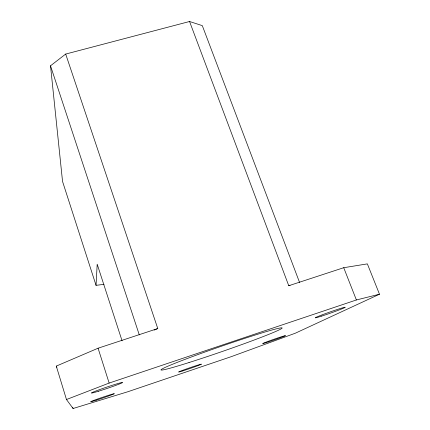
<?xml version="1.0" encoding="UTF-8"?>
<svg xmlns="http://www.w3.org/2000/svg" width="430" height="430" viewBox="0 0 430 430"><rect width="100%" height="100%" fill="white"/><g stroke="black" fill="none" stroke-linecap="round" stroke-linejoin="round"><path stroke-width="0.64" d="M104.012 284.337L96.051 285.348L97.191 264.208L122.072 340.813M96.051 285.348L62.543 181.455L50.514 65.79L65.688 54.067L189.56 21.5L202.304 25.639L299.549 282.419M189.56 21.5L288.75 285.724L343.731 267.707L367.365 263.875L379.486 294.217L295.302 333.212L231.286 356.653L127.737 391.778L73.095 408.5L66.473 399.529L56.282 366.102L98.078 348.214L157.778 328.552L65.688 54.067M154.166 330.079L157.778 328.552M66.473 399.529L109.145 383.065L356.389 299.968L379.486 294.217M288.75 285.724L290.003 285.493M56.282 366.102L56.884 367.29M343.731 267.707L356.389 299.968M50.514 65.79L139.293 334.9M98.078 348.214L109.145 383.065M72.708 407.237L73.095 408.5M189.033 362.533A64.151 2.623 -19.1 0 0 282.032 328.219A64.151 2.623 -19.1 0 0 193.263 356.276A64.151 2.623 -19.1 0 0 189.033 362.533M182.696 370.918A12.201 0.382 -19 0 0 201.31 364.274A12.201 0.382 -19 0 0 185.685 369.209A12.201 0.382 -19 0 0 182.696 370.918M321.823 316.045A15.835 0.613 -19.4 0 0 345.183 307.353A15.835 0.613 -19.4 0 0 323.871 314.201A15.835 0.613 -19.4 0 0 321.823 316.045M268.406 341.914A12.029 0.365 -19.2 0 0 285.461 335.658A12.029 0.365 -19.2 0 0 268.417 341.237A12.029 0.365 -19.2 0 0 268.406 341.914M96.18 400.206A12.545 0.392 -18.8 0 0 114.342 393.713A12.545 0.392 -18.8 0 0 96.879 399.255A12.545 0.392 -18.8 0 0 96.18 400.206M98.534 391.214A16.512 0.683 -18.7 0 0 122.582 382.512A16.512 0.683 -18.7 0 0 99.755 389.558A16.512 0.683 -18.7 0 0 98.534 391.214"/></g></svg>
